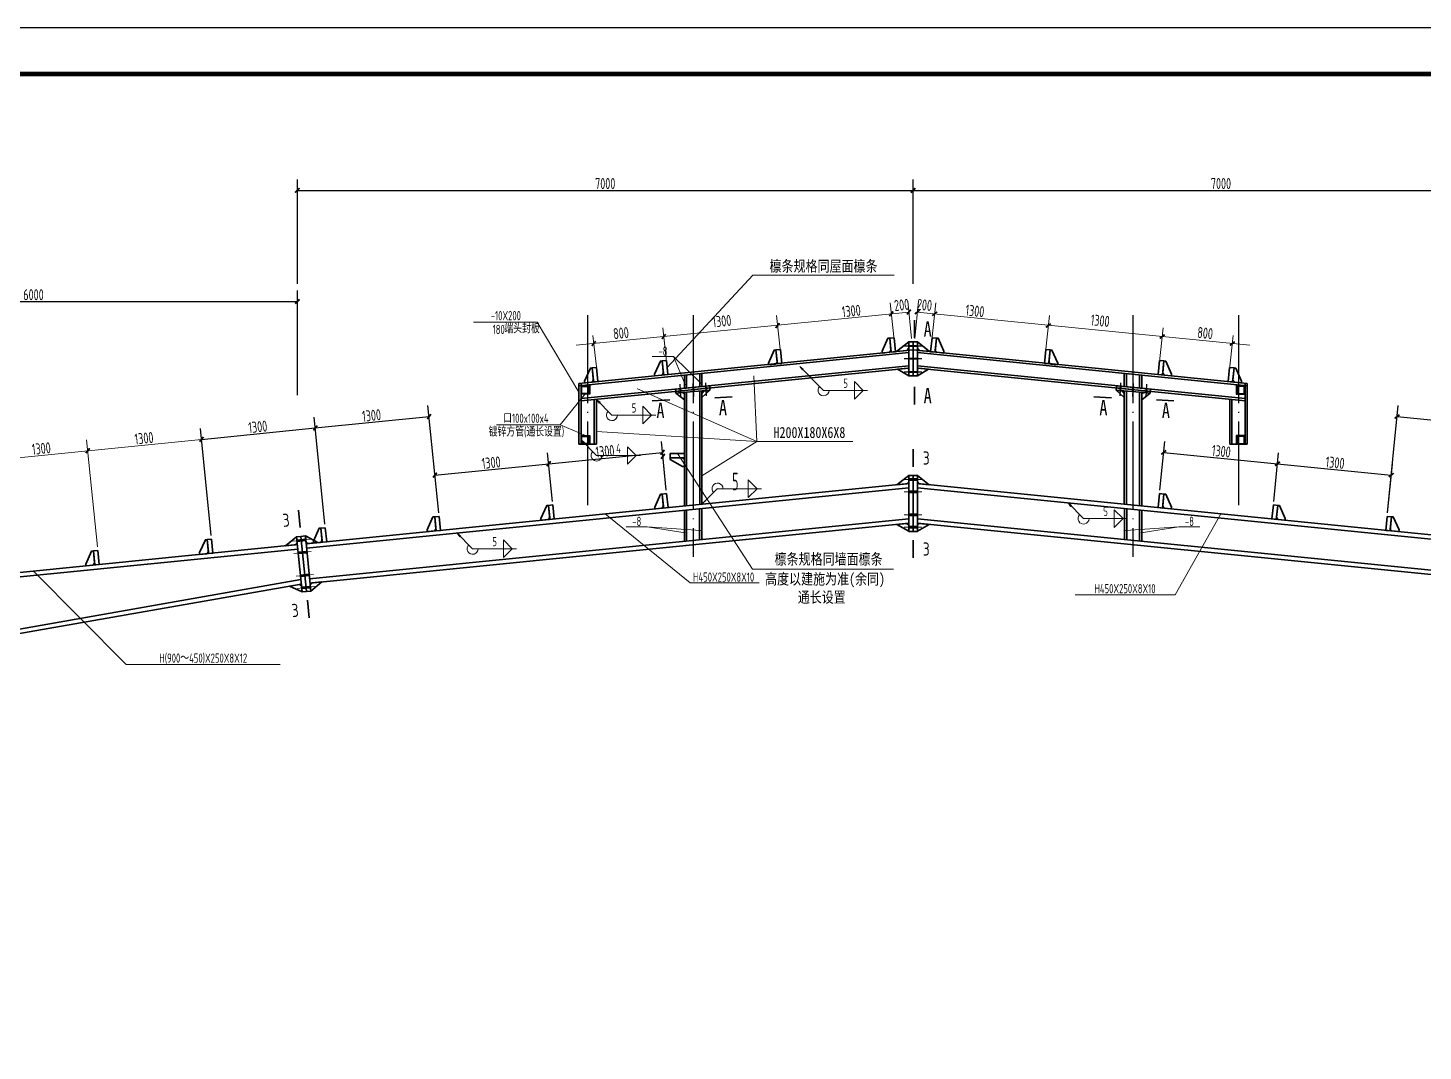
# Model space of a CAD drawing. Extents: x 19118 to 566552, y -1188739 to 92943.
# Drawn here: x 145507 to 177230, y -1018131 to -994862 of the extents above; entities that cross this region are included whole.
import ezdxf
from ezdxf.enums import TextEntityAlignment as Align

# ---------------------------------------------------------------- set-up
doc = ezdxf.new("R2010")
doc.units = 0
doc.header["$LTSCALE"] = 1000
doc.header["$MEASUREMENT"] = 0
doc.linetypes.add('DOTE', pattern=[2.42, 2, -0.2, 0.02, -0.2])
doc.layers.get('0').update_dxf_attribs({"linetype": 'CONTINUOUS'})
doc.layers.get('Defpoints').update_dxf_attribs({"linetype": 'CONTINUOUS'})
for name, color, linetype in [('10', 7, 'CONTINUOUS'), ('10014', 2, 'CONTINUOUS'), ('DOTE', 9, 'DOTE'), ('PUB_TITLE', 4, 'CONTINUOUS')]:
    doc.layers.add(name, color=color, linetype=linetype)
for name, color, linetype, lineweight in [('114', 2, 'CONTINUOUS', 18), ('14', 2, 'CONTINUOUS', 35), ('字符串标注', 9, 'CONTINUOUS', 18), ('尺寸标注', 9, 'CONTINUOUS', 18), ('尺寸标注-12', 2, 'CONTINUOUS', 35), ('层10', 7, 'CONTINUOUS', 35), ('层114', 2, 'CONTINUOUS', 25), ('层14', 2, 'CONTINUOUS', 35), ('柱子', 3, 'CONTINUOUS', 35), ('焊缝标注', 9, 'CONTINUOUS', 18)]:
    doc.layers.add(name, color=color, linetype=linetype, lineweight=lineweight)
doc.styles.add('PkpmHz', font='Pkpmeng', dxfattribs={"width": 0.7, "bigfont": 'hztxt'})
doc.styles.get("Standard").update_dxf_attribs({"font": 'atssdeng.shx', "bigfont": 'atssdchn.shx'})
doc.styles.add('宋体', font='SimSun.ttf', dxfattribs={"width": 0.8})
doc.dimstyles.new('Pkpm_1.00', dxfattribs={"dimtxt": 250, "dimasz": 100, "dimexe": 250, "dimexo": 0.0625, "dimgap": 30, "dimtad": 1, "dimdec": 0, "dimrnd": 5, "dimzin": 0, "dimdsep": 46, "dimtxsty": 'PkpmHz', "dimblk1": 'ARCHTICK', "dimblk2": 'ARCHTICK', "dimsah": 1, "dimcen": 0.09, "dimadec": 0, "dimazin": 0, "dimtfac": 1, "dimtdec": 0, "dimtmove": 2, "dimatfit": 1, "dimfxl": 1, "dimtolj": 1, "dimtzin": 0, "dimarcsym": 0})

# ---------------------------------------------------------------- blocks, each defined once
blk = doc.blocks.new('_ArchTick')
at = {"color": 0, "linetype": 'ByBlock', "const_width": 0.4}
blk.add_lwpolyline([(-0.5, -0.5), (0.5, 0.5)], dxfattribs=at)
blk = doc.blocks.new('*D150')
at = {"layer": 'Defpoints', "color": 0, "linetype": 'Continuous'}
for p in [(152042, -1003960), (152301, -1006547), (149713, -1006806)]:
    blk.add_point(p, dxfattribs=at)
at = {"layer": '尺寸标注-12', "color": 0, "linetype": 'Continuous', "lineweight": -2}
for p, q in [((152261, -1006149), (152017, -1003711)), ((149674, -1006408), (149430, -1003970)), ((149455, -1004219), (152042, -1003960))]:
    blk.add_line(p, q, dxfattribs=at)
at = {"layer": '尺寸标注-12', "color": 0, "linetype": 'Continuous', "lineweight": -2, "xscale": 100, "yscale": 100, "zscale": 100}
for p, rotation in [((152042, -1003960), 5.710593224279719), ((149455, -1004219), 185.7105932242797)]:
    blk.add_blockref('_ArchTick', p, dxfattribs=dict(at, rotation=rotation))
at = {"layer": '尺寸标注-12', "color": 0, "linetype": 'Continuous', "lineweight": 18, "insert": (150733, -1003935), "char_height": 250, "attachment_point": 5, "rotation": 5.7106, "style": 'PkpmHz'}
blk.add_mtext('\\A1;1300', dxfattribs=at)
blk = doc.blocks.new('*D151')
at = {"layer": 'Defpoints', "color": 0, "linetype": 'Continuous'}
for p in [(154629, -1003701), (152301, -1006547), (154888, -1006288)]:
    blk.add_point(p, dxfattribs=at)
at = {"layer": '尺寸标注-12', "color": 0, "linetype": 'Continuous', "lineweight": -2}
for p, q in [((152261, -1006149), (152017, -1003711)), ((152042, -1003960), (154629, -1003701)), ((154848, -1005890), (154604, -1003453))]:
    blk.add_line(p, q, dxfattribs=at)
at = {"layer": '尺寸标注-12', "color": 0, "linetype": 'Continuous', "lineweight": -2, "xscale": 100, "yscale": 100, "zscale": 100}
for p, rotation in [((154629, -1003701), 5.710593224279719), ((152042, -1003960), 185.7105932242797)]:
    blk.add_blockref('_ArchTick', p, dxfattribs=dict(at, rotation=rotation))
at = {"layer": '尺寸标注-12', "color": 0, "linetype": 'Continuous', "lineweight": 18, "insert": (153320, -1003676), "char_height": 250, "attachment_point": 5, "rotation": 5.7106, "style": 'PkpmHz'}
blk.add_mtext('\\A1;1300', dxfattribs=at)
blk = doc.blocks.new('*D152')
at = {"layer": 'Defpoints', "color": 0, "linetype": 'Continuous'}
for p in [(157349, -1004773), (157475, -1006030), (154888, -1006288)]:
    blk.add_point(p, dxfattribs=at)
at = {"layer": '尺寸标注-12', "color": 0, "linetype": 'Continuous', "lineweight": -2}
for p, q in [((157435, -1005632), (157324, -1004525)), ((154848, -1005890), (154737, -1004783)), ((154762, -1005032), (157349, -1004773))]:
    blk.add_line(p, q, dxfattribs=at)
at = {"layer": '尺寸标注-12', "color": 0, "linetype": 'Continuous', "lineweight": -2, "xscale": 100, "yscale": 100, "zscale": 100}
for p, rotation in [((154762, -1005032), 185.7105932242797), ((157349, -1004773), 5.710593224279719)]:
    blk.add_blockref('_ArchTick', p, dxfattribs=dict(at, rotation=rotation))
at = {"layer": '尺寸标注-12', "color": 0, "linetype": 'Continuous', "lineweight": 18, "insert": (156040, -1004749), "char_height": 250, "attachment_point": 5, "rotation": 5.7106, "style": 'PkpmHz'}
blk.add_mtext('\\A1;1300', dxfattribs=at)
blk = doc.blocks.new('*D153')
at = {"layer": 'Defpoints', "color": 0, "linetype": 'Continuous'}
for p in [(159936, -1004515), (160062, -1005771), (157475, -1006030)]:
    blk.add_point(p, dxfattribs=at)
at = {"layer": '尺寸标注-12', "color": 0, "linetype": 'Continuous', "lineweight": -2}
for p, q in [((160022, -1005373), (159911, -1004266)), ((157435, -1005632), (157324, -1004525)), ((157349, -1004773), (159936, -1004515))]:
    blk.add_line(p, q, dxfattribs=at)
at = {"layer": '尺寸标注-12', "color": 0, "linetype": 'Continuous', "lineweight": -2, "xscale": 100, "yscale": 100, "zscale": 100}
for p, rotation in [((159936, -1004515), 5.710593224279719), ((157349, -1004773), 185.7105932242797)]:
    blk.add_blockref('_ArchTick', p, dxfattribs=dict(at, rotation=rotation))
at = {"layer": '尺寸标注-12', "color": 0, "linetype": 'Continuous', "lineweight": 18, "insert": (158627, -1004490), "char_height": 250, "attachment_point": 5, "rotation": 5.7106, "style": 'PkpmHz'}
blk.add_mtext('\\A1;1300', dxfattribs=at)
blk = doc.blocks.new('*D154')
at = {"layer": 'Defpoints', "color": 0, "linetype": 'Continuous'}
for p in [(173919, -1004773), (171206, -1005771), (173793, -1006030)]:
    blk.add_point(p, dxfattribs=at)
at = {"layer": '尺寸标注-12', "color": 0, "linetype": 'Continuous', "lineweight": -2}
for p, q in [((171246, -1005373), (171357, -1004266)), ((171332, -1004515), (173919, -1004773)), ((173833, -1005632), (173944, -1004525))]:
    blk.add_line(p, q, dxfattribs=at)
at = {"layer": '尺寸标注-12', "color": 0, "linetype": 'Continuous', "lineweight": -2, "xscale": 100, "yscale": 100, "zscale": 100}
for p, rotation in [((171332, -1004515), 174.2894067757203), ((173919, -1004773), 354.2894067757203)]:
    blk.add_blockref('_ArchTick', p, dxfattribs=dict(at, rotation=rotation))
at = {"layer": '尺寸标注-12', "color": 0, "linetype": 'Continuous', "lineweight": 18, "insert": (172641, -1004490), "char_height": 250, "attachment_point": 5, "rotation": 354.2894, "style": 'PkpmHz'}
blk.add_mtext('\\A1;1300', dxfattribs=at)
blk = doc.blocks.new('*D155')
at = {"layer": 'Defpoints', "color": 0, "linetype": 'Continuous'}
for p in [(176506, -1005032), (173793, -1006030), (176380, -1006288)]:
    blk.add_point(p, dxfattribs=at)
at = {"layer": '尺寸标注-12', "color": 0, "linetype": 'Continuous', "lineweight": -2}
for p, q in [((173833, -1005632), (173944, -1004525)), ((173919, -1004773), (176506, -1005032)), ((176420, -1005890), (176531, -1004783))]:
    blk.add_line(p, q, dxfattribs=at)
at = {"layer": '尺寸标注-12', "color": 0, "linetype": 'Continuous', "lineweight": -2, "xscale": 100, "yscale": 100, "zscale": 100}
for p, rotation in [((173919, -1004773), 174.2894067757203), ((176506, -1005032), 354.2894067757203)]:
    blk.add_blockref('_ArchTick', p, dxfattribs=dict(at, rotation=rotation))
at = {"layer": '尺寸标注-12', "color": 0, "linetype": 'Continuous', "lineweight": 18, "insert": (175228, -1004749), "char_height": 250, "attachment_point": 5, "rotation": 354.2894, "style": 'PkpmHz'}
blk.add_mtext('\\A1;1300', dxfattribs=at)
blk = doc.blocks.new('*D156')
at = {"layer": 'Defpoints', "color": 0, "linetype": 'Continuous'}
for p in [(179226, -1003960), (176380, -1006288), (178968, -1006547)]:
    blk.add_point(p, dxfattribs=at)
at = {"layer": '尺寸标注-12', "color": 0, "linetype": 'Continuous', "lineweight": -2}
for p, q in [((176420, -1005890), (176664, -1003453)), ((176639, -1003701), (179226, -1003960)), ((179007, -1006149), (179251, -1003711))]:
    blk.add_line(p, q, dxfattribs=at)
at = {"layer": '尺寸标注-12', "color": 0, "linetype": 'Continuous', "lineweight": -2, "xscale": 100, "yscale": 100, "zscale": 100}
for p, rotation in [((176639, -1003701), 174.2894067757203), ((179226, -1003960), 354.2894067757203)]:
    blk.add_blockref('_ArchTick', p, dxfattribs=dict(at, rotation=rotation))
at = {"layer": '尺寸标注-12', "color": 0, "linetype": 'Continuous', "lineweight": 18, "insert": (177948, -1003676), "char_height": 250, "attachment_point": 5, "rotation": 354.2894, "style": 'PkpmHz'}
blk.add_mtext('\\A1;1300', dxfattribs=at)
blk = doc.blocks.new('*D211')
at = {"layer": 'Defpoints', "color": 0, "linetype": 'Continuous'}
for p in [(151634, -1001085), (139634, -1003214), (151634, -1003214)]:
    blk.add_point(p, dxfattribs=at)
at = {"layer": '尺寸标注', "color": 0, "linetype": 'Continuous', "lineweight": -2}
for p, q in [((139634, -1003214), (139634, -1000835)), ((151634, -1003214), (151634, -1000835)), ((139634, -1001085), (151634, -1001085))]:
    blk.add_line(p, q, dxfattribs=at)
at = {"layer": '尺寸标注', "color": 0, "linetype": 'Continuous', "lineweight": -2, "xscale": 100, "yscale": 100, "zscale": 100, "rotation": 180}
blk.add_blockref('_ArchTick', (139634, -1001085), dxfattribs=at)
at = {"layer": '尺寸标注', "color": 0, "linetype": 'Continuous', "lineweight": -2, "xscale": 100, "yscale": 100, "zscale": 100}
blk.add_blockref('_ArchTick', (151634, -1001085), dxfattribs=at)
at = {"layer": '尺寸标注', "color": 0, "linetype": 'Continuous', "insert": (145634, -1000930), "char_height": 250, "attachment_point": 5, "style": 'PkpmHz'}
blk.add_mtext('\\A1;6000', dxfattribs=at)
blk = doc.blocks.new('*D212')
at = {"layer": 'Defpoints', "color": 0, "linetype": 'Continuous'}
for p in [(165634, -998557), (151634, -1000685), (165634, -1000685)]:
    blk.add_point(p, dxfattribs=at)
at = {"layer": '尺寸标注', "color": 0, "linetype": 'Continuous', "lineweight": -2}
for p, q in [((151634, -1000685), (151634, -998307)), ((165634, -1000685), (165634, -998307)), ((151634, -998557), (165634, -998557))]:
    blk.add_line(p, q, dxfattribs=at)
at = {"layer": '尺寸标注', "color": 0, "linetype": 'Continuous', "lineweight": -2, "xscale": 100, "yscale": 100, "zscale": 100, "rotation": 180}
blk.add_blockref('_ArchTick', (151634, -998557), dxfattribs=at)
at = {"layer": '尺寸标注', "color": 0, "linetype": 'Continuous', "lineweight": -2, "xscale": 100, "yscale": 100, "zscale": 100}
blk.add_blockref('_ArchTick', (165634, -998557), dxfattribs=at)
at = {"layer": '尺寸标注', "color": 0, "linetype": 'Continuous', "insert": (158634, -998402), "char_height": 250, "attachment_point": 5, "style": 'PkpmHz'}
blk.add_mtext('\\A1;7000', dxfattribs=at)
blk = doc.blocks.new('*D213')
at = {"layer": 'Defpoints', "color": 0, "linetype": 'Continuous'}
for p in [(179634, -998557), (165634, -1000685), (179634, -1000685)]:
    blk.add_point(p, dxfattribs=at)
at = {"layer": '尺寸标注', "color": 0, "linetype": 'Continuous', "lineweight": -2}
for p, q in [((165634, -1000685), (165634, -998307)), ((179634, -1000685), (179634, -998307)), ((165634, -998557), (179634, -998557))]:
    blk.add_line(p, q, dxfattribs=at)
at = {"layer": '尺寸标注', "color": 0, "linetype": 'Continuous', "lineweight": -2, "xscale": 100, "yscale": 100, "zscale": 100, "rotation": 180}
blk.add_blockref('_ArchTick', (165634, -998557), dxfattribs=at)
at = {"layer": '尺寸标注', "color": 0, "linetype": 'Continuous', "lineweight": -2, "xscale": 100, "yscale": 100, "zscale": 100}
blk.add_blockref('_ArchTick', (179634, -998557), dxfattribs=at)
at = {"layer": '尺寸标注', "color": 0, "linetype": 'Continuous', "insert": (172634, -998402), "char_height": 250, "attachment_point": 5, "style": 'PkpmHz'}
blk.add_mtext('\\A1;7000', dxfattribs=at)

msp = doc.modelspace()

# ---------------------------------------------------------------- hatches: boundary and pattern name
at = {"layer": '焊缝标注'}
for points in [[(163056.63, -1002559.23), (163116.51, -1002640.72), (163137.78, -1002619.56)], [(158434, -1003312.32), (158493.88, -1003393.8), (158515.15, -1003372.65)], [(158084, -1004232.32), (158143.88, -1004313.8), (158165.15, -1004292.65)], [(169156.8, -1005666.6), (169216.67, -1005748.09), (169237.94, -1005726.93)], [(155265.74, -1006351.15), (155325.62, -1006432.64), (155346.89, -1006411.48)]]:
    msp.add_hatch(color=256, dxfattribs=at).paths.add_polyline_path(points)

# ---------------------------------------------------------------- linework, layer by layer
at = {"layer": '10', "color": 7, "lineweight": 35, "ltscale": 100}
for p, q in [((165634.03, -1004443.82), (165634.03, -1004843.81)), ((151655.91, -1005827.74), (151695.71, -1006225.75)), ((165634.03, -1006913.81), (165634.03, -1006513.81)), ((151900.89, -1008277.51), (151861.09, -1007879.5))]:
    msp.add_line(p, q, dxfattribs=at)
at = {"layer": '10014'}
for points in [[(158084, -1002993.76), (158284, -1002993.76), (158284, -1003193.76), (158084, -1003193.76)], [(158104, -1003013.76), (158264, -1003013.76), (158264, -1003173.76), (158104, -1003173.76)], [(173183.09, -1002993.76), (172983.09, -1002993.76), (172983.09, -1003193.76), (173183.09, -1003193.76)], [(173163.09, -1003013.76), (173003.09, -1003013.76), (173003.09, -1003173.76), (173163.09, -1003173.76)], [(158084, -1004132.32), (158284, -1004132.32), (158284, -1004332.32), (158084, -1004332.32)], [(158104, -1004152.32), (158264, -1004152.32), (158264, -1004312.32), (158104, -1004312.32)], [(173183.09, -1004132.32), (172983.09, -1004132.32), (172983.09, -1004332.32), (173183.09, -1004332.32)], [(173163.09, -1004152.32), (173003.09, -1004152.32), (173003.09, -1004312.32), (173163.09, -1004312.32)]]:
    msp.add_lwpolyline(points, close=True, dxfattribs=at)
at = {"layer": '114', "ltscale": 100}
for p, q in [((165434.03, -1005133.81), (165834.03, -1005133.81)), ((165434.03, -1005414.32), (165834.03, -1005414.32)), ((165434.03, -1005937.82), (165834.03, -1005937.82)), ((165434.03, -1006218.3), (165834.03, -1006218.3)), ((151525.56, -1006534.22), (151923.57, -1006494.42)), ((151553.42, -1006812.83), (151951.44, -1006773.03)), ((151605.14, -1007329.96), (152003.15, -1007290.16)), ((151633.03, -1007608.85), (152031.04, -1007569.05))]:
    msp.add_line(p, q, dxfattribs=at)
at = {"layer": '114', "color": 1, "lineweight": 70, "ltscale": 100}
for p, q in [((165534.03, -1005133.81), (165734.03, -1005133.81)), ((165534.03, -1005414.32), (165734.03, -1005414.32)), ((165534.03, -1005937.82), (165734.03, -1005937.82)), ((165534.03, -1006218.3), (165734.03, -1006218.3)), ((151625.06, -1006524.27), (151824.07, -1006504.37)), ((151652.92, -1006802.88), (151851.94, -1006782.98)), ((151704.64, -1007320.01), (151903.65, -1007300.11)), ((151732.53, -1007598.9), (151931.54, -1007579))]:
    msp.add_line(p, q, dxfattribs=at)
at = {"layer": '14', "ltscale": 100}
for p, q in [((160433.06, -1003062.41, 80.99), (160434.08, -1002756.46, -7.01)), ((160483.06, -1003058.19, 80.99), (160484.08, -1002751.41, -7.24)), ((160783.09, -1003023.43, 78.28), (160784.1, -1002721.12, -8.67)), ((160833.09, -1003018.35, 78.04), (160834.1, -1002716.07, -8.9)), ((170434, -1003018.35, 78.04), (170432.99, -1002716.07, -8.9)), ((170484, -1003023.43, 78.28), (170482.99, -1002721.12, -8.67)), ((170784.03, -1003058.19, 80.99), (170783.01, -1002751.41, -7.24)), ((170834.03, -1003062.41, 80.99), (170833.01, -1002756.46, -7.01)), ((165265.37, -1005250.68), (165534.03, -1005043.81)), ((165494.23, -1005227.79), (165265.37, -1005250.68)), ((165534.03, -1005183.81), (165494.23, -1005227.79)), ((165534.03, -1006313.81), (165534.03, -1005043.81)), ((165534.03, -1005043.81), (165634.03, -1005043.81)), ((165534.03, -1005043.81), (165534.03, -1005183.81)), ((165634.03, -1006313.81), (165634.03, -1005043.81)), ((165634.03, -1005043.81), (165734.03, -1005043.81)), ((165634.03, -1005043.81), (165634.03, -1006313.81)), ((165734.03, -1005043.81), (165734.03, -1006313.81)), ((165734.03, -1005183.81), (165734.03, -1005043.81)), ((165734.03, -1005043.81), (166002.69, -1005250.68)), ((165773.83, -1005227.79), (165734.03, -1005183.81)), ((166002.69, -1005250.68), (165773.83, -1005227.79)), ((165265.37, -1006155.17), (165494.23, -1006132.28)), ((165534.03, -1006308.3), (165265.37, -1006155.17)), ((165494.23, -1006132.28), (165534.03, -1006168.3)), ((165534.03, -1006168.3), (165534.03, -1006308.3)), ((165734.03, -1006168.31), (165773.83, -1006132.29)), ((166002.69, -1006155.18), (165734.03, -1006308.31)), ((165734.03, -1006308.31), (165734.03, -1006168.31)), ((165773.83, -1006132.29), (166002.69, -1006155.18)), ((151365.36, -1006640.68), (151616.11, -1006434.71)), ((151630.04, -1006574.02), (151594.22, -1006617.8)), ((151616.11, -1006434.71), (151715.61, -1006424.76)), ((151741.68, -1007690.44), (151616.11, -1006434.71)), ((151616.11, -1006434.71), (151630.04, -1006574.02)), ((151715.61, -1006424.76), (151815.12, -1006414.81)), ((151715.61, -1006424.76), (151841.19, -1007680.49)), ((151841.19, -1007680.49), (151715.61, -1006424.76)), ((151815.12, -1006414.81), (151940.69, -1007670.54)), ((151829.05, -1006554.12), (151815.12, -1006414.81)), ((151815.12, -1006414.81), (152101.69, -1006567.05)), ((151872.83, -1006589.94), (151829.05, -1006554.12)), ((152101.69, -1006567.05), (151872.83, -1006589.94)), ((165634.03, -1006313.81), (165534.03, -1006313.81)), ((165734.03, -1006313.81), (165634.03, -1006313.81)), ((151594.22, -1006617.8), (151365.36, -1006640.68)), ((151457.66, -1007556.13), (151684.18, -1007516.28)), ((151684.18, -1007516.28), (151727.55, -1007549.15)), ((151926.57, -1007529.25), (151962.39, -1007485.47)), ((152191.25, -1007462.59), (151940.5, -1007668.56)), ((151962.39, -1007485.47), (152191.25, -1007462.59)), ((151741.49, -1007688.45), (151457.66, -1007556.13)), ((151727.55, -1007549.15), (151741.49, -1007688.45)), ((151841.19, -1007680.49), (151741.68, -1007690.44)), ((151940.69, -1007670.54), (151841.19, -1007680.49)), ((151940.5, -1007668.56), (151926.57, -1007529.25))]:
    msp.add_line(p, q, dxfattribs=at)
for points in [[(160434, -1005834.32), (160434, -1006537.81)], [(160484, -1005829.32), (160484, -1006532.81)], [(160777.85, -1005799.93), (160777.85, -1006503.42)], [(160827.85, -1005794.93), (160827.85, -1006498.42)], [(170440.21, -1005794.93), (170440.21, -1006498.42)], [(170490.21, -1005799.93), (170490.21, -1006503.42)], [(170784.06, -1005829.32), (170784.06, -1006532.81)], [(170834.06, -1005834.32), (170834.06, -1006537.81)]]:
    msp.add_lwpolyline(points, dxfattribs=at)
at = {"layer": 'DOTE', "color": 8}
for p, q in [((158234, -1001395.79), (158234, -1005712.42)), ((160634, -1001395.79), (160634, -1006892.03)), ((170634.06, -1001395.79), (170634.06, -1006892.03)), ((173034, -1001395.79), (173034, -1005712.42))]:
    msp.add_line(p, q, dxfattribs=at)
at = {"layer": 'PUB_TITLE'}
msp.add_lwpolyline([(77811.65, -1057232.25), (210216.65, -1057232.25), (210216.65, -994862.25), (77811.65, -994862.25)], close=True, dxfattribs=at)
at = {"layer": 'PUB_TITLE', "const_width": 105}
msp.add_lwpolyline([(80436.65, -1056182.25), (209166.65, -1056182.25), (209166.65, -995912.25), (80436.65, -995912.25)], close=True, dxfattribs=at)
at = {"layer": '字符串标注'}
for p, q in [((161990.3, -1000484.43, 2), (165200.98, -1000484.43, 2)), ((162077.51, -1004266.71), (159364.12, -1003066.69)), ((162077.51, -1004266.71), (162013.69, -1002779.06)), ((162077.51, -1004266.71), (158434, -1004037.22)), ((162077.51, -1004266.71), (160834, -1005052.14)), ((162077.51, -1004266.71), (164266.37, -1004266.71)), ((161979.99, -1007169.29), (165190.68, -1007169.29))]:
    msp.add_line(p, q, dxfattribs=at)
at = {"layer": '字符串标注', "ltscale": 100}
for p, q in [((157086.39, -1001552.55), (155640.17, -1001552.55)), ((158034, -1003148.42), (157086.39, -1001552.55)), ((160184.62, -1002334.65), (159704.46, -1002334.65)), ((160451.9, -1002974.93, 80.99), (160184.62, -1002334.65)), ((160184.62, -1002334.65), (160806.77, -1002941.93)), ((158184, -1003179.38), (157606.17, -1003887.72)), ((157606.17, -1003887.72), (156159.95, -1003887.72)), ((157606.17, -1003887.72), (158184, -1004132.32)), ((158634.01, -1005913.82), (160567.58, -1007480.02)), ((172634.01, -1005913.82), (171590.49, -1007756.98)), ((159590.71, -1006206.93), (159110.55, -1006206.93)), ((160450, -1006343.84), (159590.71, -1006206.93)), ((159590.71, -1006206.93), (160803.93, -1006292.06)), ((171677.35, -1006206.93), (170464.13, -1006292.06)), ((170818.06, -1006343.84), (171677.35, -1006206.93)), ((171677.35, -1006206.93), (172157.51, -1006206.93)), ((145634.01, -1007213.82), (147744.45, -1009335.64)), ((160567.58, -1007480.02), (162135.85, -1007480.02)), ((171590.49, -1007756.98), (169315.49, -1007756.98)), ((147744.45, -1009335.64), (151244.45, -1009335.64))]:
    msp.add_line(p, q, dxfattribs=at)
at = {"layer": '字符串标注'}
for points, elevation in [([(160043.67, -1002584.42), (161990.3, -1000484.43)], -198), ([(160274, -1004538.96), (161979.99, -1007169.29)], -200)]:
    msp.add_lwpolyline(points, dxfattribs=dict(at, elevation=elevation))
at = {"layer": '字符串标注', "linetype": 'Continuous', "const_width": 10}
for points in [[(162018.69, -1002779.06, 1), (162008.69, -1002779.06, 1)], [(159369.12, -1003066.69, 1), (159359.12, -1003066.69, 1)], [(160456.9, -1002974.93, 1), (160446.9, -1002974.93, 1)], [(160810.76, -1002940.94, 1), (160800.76, -1002940.94, 1)], [(158187.04, -1003181.78, 1), (158177.04, -1003181.78, 1)], [(158439, -1004037.22, 1), (158429, -1004037.22, 1)], [(158189, -1004132.32, 1), (158179, -1004132.32, 1)], [(160279, -1004538.96, 1), (160269, -1004538.96, 1)], [(160839, -1005052.14, 1), (160829, -1005052.14, 1)], [(160455, -1006343.84, 1), (160445, -1006343.84, 1)], [(160808.93, -1006292.06, 1), (160798.93, -1006292.06, 1)], [(170459.13, -1006292.06, -1), (170469.13, -1006292.06, -1)], [(170813.06, -1006343.84, -1), (170823.06, -1006343.84, -1)]]:
    msp.add_lwpolyline(points, format="xyb", close=True, dxfattribs=at)
at = {"layer": '字符串标注', "ltscale": 100, "const_width": 10}
for points in [[(158039, -1003148.42, 1), (158029, -1003148.42, 1)], [(158639, -1005913.82, 1), (158629, -1005913.82, 1)], [(158639.01, -1005913.82, 1), (158629.01, -1005913.82, 1)], [(172639.01, -1005913.82, 1), (172629.01, -1005913.82, 1)], [(145639.01, -1007213.82, 1), (145629.01, -1007213.82, 1)]]:
    msp.add_lwpolyline(points, format="xyb", close=True, dxfattribs=at)
at = {"layer": '尺寸标注'}
for p, q in [((161886.57, -1005142.91), (162086.57, -1005342.91)), ((161886.57, -1005342.91), (161886.57, -1005142.91)), ((160834, -1005693.82), (161186.57, -1005339.28)), ((161186.57, -1005342.91), (162186.57, -1005342.91)), ((161886.57, -1005542.91), (162086.57, -1005342.91)), ((161886.57, -1005342.91), (161886.57, -1005542.91))]:
    msp.add_line(p, q, dxfattribs=at)
msp.add_arc((161186.57, -1005339.28), 125, 0, 225.159628, dxfattribs=at)
msp.add_solid([(160834, -1005693.82), (160893.88, -1005612.33), (160915.15, -1005633.49)], dxfattribs=at)
at = {"layer": '尺寸标注-12', "color": 9, "linetype": 'Continuous', "lineweight": 18}
for p, q in [((165206.57, -1001955.12, -231.48), (165114.07, -1001115.48)), ((165597, -1001924.87), (165512.08, -1001075.67)), ((165670.09, -1001924.87), (165755.01, -1001075.67)), ((166060.52, -1001955.12, -231.48), (166153.02, -1001115.48)), ((157976.82, -1002080.45), (165536.96, -1001324.43)), ((162622.21, -1002239.83, -231.48), (162529.71, -1001400.19)), ((173290.27, -1002080.45), (165730.13, -1001324.43)), ((168644.88, -1002239.83, -231.48), (168737.39, -1001400.19)), ((160037.84, -1002524.55, -231.48), (159945.34, -1001684.9)), ((171229.25, -1002524.55, -231.48), (171321.75, -1001684.9)), ((158447.47, -1002699.76, -231.48), (158354.96, -1001860.11)), ((172820.53, -1002699.76, -231.48), (172913.04, -1001860.11)), ((149673.62, -1006407.86), (149429.83, -1003970.02)), ((140300.36, -1005134.22), (149454.71, -1004218.78)), ((147086.52, -1006666.57), (146842.73, -1004228.73)), ((160021.99, -1005373.02), (159926.73, -1004422.19))]:
    msp.add_line(p, q, dxfattribs=at)
at = {"layer": '尺寸标注-12', "ltscale": 100}
for p, q in [((165102.7, -1001917.72, -219.29), (165202.21, -1001907.77, -219.29)), ((165134.54, -1002236.13, -219.29), (165102.7, -1001917.72, -219.29)), ((165202.21, -1001907.77, -219.29), (165234.05, -1002226.18, -219.29)), ((166064.88, -1001907.77, -219.29), (166033.04, -1002226.18, -219.29)), ((166164.39, -1001917.72, -219.29), (166064.88, -1001907.77, -219.29)), ((166132.55, -1002236.13, -219.29), (166164.39, -1001917.72, -219.29)), ((159928.25, -1002435.17, -219.29), (160027.75, -1002425.22, -219.29)), ((159960.09, -1002753.58, -219.29), (159928.25, -1002435.17, -219.29)), ((160027.75, -1002425.22, -219.29), (160059.59, -1002743.63, -219.29)), ((162516.43, -1002185.08, -283.01), (162615.93, -1002175.13, -283.01)), ((162548.27, -1002503.49, -283.01), (162516.43, -1002185.08, -283.01)), ((162615.93, -1002175.13, -283.01), (162647.77, -1002493.54, -283.01)), ((165234.05, -1002226.18, -219.29), (165134.54, -1002236.13, -219.29)), ((166033.04, -1002226.18, -219.29), (166132.55, -1002236.13, -219.29)), ((168651.16, -1002175.13, -283.01), (168619.32, -1002493.54, -283.01)), ((168750.66, -1002185.08, -283.01), (168651.16, -1002175.13, -283.01)), ((168718.82, -1002503.49, -283.01), (168750.66, -1002185.08, -283.01)), ((171239.34, -1002425.22, -219.29), (171207.5, -1002743.63, -219.29)), ((171338.84, -1002435.17, -219.29), (171239.34, -1002425.22, -219.29)), ((171307, -1002753.58, -219.29), (171338.84, -1002435.17, -219.29)), ((158336.11, -1002594.38, -219.29), (158435.61, -1002584.43, -219.29)), ((158367.95, -1002912.79, -219.29), (158336.11, -1002594.38, -219.29)), ((158435.61, -1002584.43, -219.29), (158467.45, -1002902.84, -219.29)), ((160059.59, -1002743.63, -219.29), (159960.09, -1002753.58, -219.29)), ((162647.77, -1002493.54, -283.01), (162548.27, -1002503.49, -283.01)), ((168619.32, -1002493.54, -283.01), (168718.82, -1002503.49, -283.01)), ((171207.5, -1002743.63, -219.29), (171307, -1002753.58, -219.29)), ((172831.48, -1002584.43, -219.29), (172799.64, -1002902.84, -219.29)), ((172930.98, -1002594.38, -219.29), (172831.48, -1002584.43, -219.29)), ((172899.14, -1002912.79, -219.29), (172930.98, -1002594.38, -219.29)), ((158467.45, -1002902.84, -219.29), (158367.95, -1002912.79, -219.29)), ((172799.64, -1002902.84, -219.29), (172899.14, -1002912.79, -219.29)), ((160114, -1004538.96), (160434, -1004538.97)), ((160114, -1004638.96), (160114, -1004538.96)), ((160434, -1004638.97), (160114, -1004638.96)), ((160434, -1004538.97), (160434, -1004638.97)), ((159930.44, -1005462.58), (160029.95, -1005452.63)), ((159962.28, -1005780.99), (159930.44, -1005462.58)), ((159930.46, -1005462.57), (160029.96, -1005452.62)), ((159962.3, -1005780.99), (159930.46, -1005462.57)), ((160029.95, -1005452.63), (160061.79, -1005771.04)), ((160029.96, -1005452.62), (160061.8, -1005771.04)), ((171238.07, -1005452.62), (171206.23, -1005771.03)), ((171337.57, -1005462.57), (171238.07, -1005452.62)), ((171305.73, -1005780.98), (171337.57, -1005462.57)), ((157343.37, -1005721.29), (157442.87, -1005711.34)), ((157375.21, -1006039.7), (157343.37, -1005721.29)), ((157442.87, -1005711.34), (157474.71, -1006029.75)), ((160061.79, -1005771.04), (159962.28, -1005780.99)), ((160061.8, -1005771.04), (159962.3, -1005780.99)), ((171206.23, -1005771.03), (171305.73, -1005780.98)), ((173825.16, -1005711.33), (173793.32, -1006029.74)), ((173924.66, -1005721.28), (173825.16, -1005711.33)), ((173892.82, -1006039.69), (173924.66, -1005721.28)), ((152169.17, -1006238.71), (152268.67, -1006228.76)), ((152201.01, -1006557.12), (152169.17, -1006238.71)), ((152268.67, -1006228.76), (152300.51, -1006547.17)), ((154756.26, -1005980), (154855.77, -1005970.05)), ((154788.11, -1006298.41), (154756.26, -1005980)), ((154855.77, -1005970.05), (154887.61, -1006288.46)), ((157474.71, -1006029.75), (157375.21, -1006039.7)), ((173793.32, -1006029.74), (173892.82, -1006039.69)), ((176412.26, -1005970.04), (176380.42, -1006288.45)), ((176511.76, -1005979.99), (176412.26, -1005970.04)), ((176479.92, -1006298.4), (176511.76, -1005979.99)), ((149582.07, -1006497.42), (149681.58, -1006487.46)), ((149613.92, -1006815.83), (149582.07, -1006497.42)), ((149681.58, -1006487.46), (149713.42, -1006805.88)), ((152300.51, -1006547.17), (152201.01, -1006557.12)), ((154887.61, -1006288.46), (154788.11, -1006298.41)), ((176380.42, -1006288.45), (176479.92, -1006298.4)), ((146994.98, -1006756.13), (147094.48, -1006746.18)), ((147026.81, -1007074.54), (146994.98, -1006756.13)), ((147094.48, -1006746.18), (147126.32, -1007064.59)), ((149713.42, -1006805.88), (149613.92, -1006815.83)), ((147126.32, -1007064.59), (147026.81, -1007074.54))]:
    msp.add_line(p, q, dxfattribs=at)
for points, elevation in [([(164931.56, -1002216.23), (164935.54, -1002256.03), (165094.74, -1002240.11), (165130.56, -1002196.33), (165102.7, -1001917.72), (165062.9, -1001921.7)], -219.29), ([(166335.53, -1002216.23), (166331.55, -1002256.03), (166172.35, -1002240.11), (166136.53, -1002196.33), (166164.39, -1001917.72), (166204.19, -1001921.7)], -219.29), ([(159757.1, -1002733.68), (159761.08, -1002773.48), (159920.29, -1002757.56), (159956.11, -1002713.78), (159928.25, -1002435.17), (159888.45, -1002439.15)], -219.29), ([(162345.28, -1002483.59), (162349.26, -1002523.39), (162508.47, -1002507.47), (162544.29, -1002463.69), (162516.43, -1002185.08), (162476.63, -1002189.06)], -283.01), ([(168921.81, -1002483.59), (168917.83, -1002523.39), (168758.63, -1002507.47), (168722.8, -1002463.69), (168750.66, -1002185.08), (168790.47, -1002189.06)], -283.01), ([(171509.99, -1002733.68), (171506.01, -1002773.48), (171346.8, -1002757.56), (171310.98, -1002713.78), (171338.84, -1002435.17), (171378.64, -1002439.15)], -219.29), ([(158164.96, -1002892.89), (158168.94, -1002932.69), (158328.15, -1002916.77), (158363.97, -1002872.99), (158336.11, -1002594.38), (158296.31, -1002598.36)], -219.29), ([(173102.13, -1002892.89), (173098.15, -1002932.69), (172938.94, -1002916.77), (172903.12, -1002872.99), (172930.98, -1002594.38), (172970.78, -1002598.36)], -219.29)]:
    msp.add_lwpolyline(points, close=True, dxfattribs=dict(at, elevation=elevation))
for points in [[(160394, -1004838.97), (160434, -1004838.97), (160434, -1004678.97), (160394, -1004638.97), (160114, -1004638.96), (160114, -1004678.96)], [(159759.3, -1005761.09), (159763.28, -1005800.89), (159922.48, -1005784.97), (159958.3, -1005741.19), (159930.44, -1005462.58), (159890.64, -1005466.56)], [(159759.32, -1005761.09), (159763.3, -1005800.89), (159922.5, -1005784.97), (159958.33, -1005741.19), (159930.46, -1005462.57), (159890.65, -1005466.56)], [(171508.71, -1005761.08), (171504.73, -1005800.88), (171345.53, -1005784.96), (171309.7, -1005741.18), (171337.57, -1005462.57), (171377.37, -1005466.55)], [(157172.23, -1006019.8), (157176.2, -1006059.6), (157335.4, -1006043.68), (157371.23, -1005999.9), (157343.37, -1005721.29), (157303.57, -1005725.26)], [(174095.81, -1006019.79), (174091.83, -1006059.59), (173932.62, -1006043.67), (173896.8, -1005999.89), (173924.66, -1005721.28), (173964.47, -1005725.26)], [(151998.02, -1006537.22), (152002, -1006577.02), (152161.21, -1006561.1), (152197.03, -1006517.32), (152169.17, -1006238.71), (152129.37, -1006242.69)], [(154585.13, -1006278.51), (154589.1, -1006318.31), (154748.3, -1006302.39), (154784.13, -1006258.61), (154756.26, -1005980), (154716.46, -1005983.98)], [(176682.9, -1006278.5), (176678.93, -1006318.3), (176519.73, -1006302.38), (176483.9, -1006258.6), (176511.76, -1005979.99), (176551.57, -1005983.97)], [(149410.92, -1006795.93), (149414.9, -1006835.73), (149574.12, -1006819.81), (149609.93, -1006776.03), (149582.07, -1006497.42), (149542.27, -1006501.4)], [(146823.83, -1007054.64), (146827.81, -1007094.44), (146987.02, -1007078.52), (147022.83, -1007034.74), (146994.98, -1006756.13), (146955.17, -1006760.11)]]:
    msp.add_lwpolyline(points, close=True, dxfattribs=at)
at = {"layer": '层10'}
for p, q in [((165665.46, -1001511.83), (165665.46, -1001911.83)), ((165665.46, -1003022.93), (165665.46, -1003422.93)), ((160101.45, -1003318.91), (159702.06, -1003340.96)), ((161522.95, -1003255.21), (161123.55, -1003277.26)), ((169745.05, -1003255.21), (170144.44, -1003277.26)), ((171165.64, -1003318.91), (171565.03, -1003340.96))]:
    msp.add_line(p, q, dxfattribs=at)
at = {"layer": '层114', "color": 2, "linetype": 'Continuous', "lineweight": 25}
for p, q in [((165434, -1002094.97, -231.48), (165834, -1002094.97, -231.48)), ((165434, -1002382.48, -231.48), (165834, -1002382.48, -231.48)), ((165434, -1002681.62, 756.52), (165834, -1002681.62, 756.52)), ((160329.3, -1002960.53, 1068.99), (160344.29, -1003260.16, 1068.99)), ((160628.07, -1002945.59, 80.99), (160643.05, -1003245.22, 80.99)), ((160915.22, -1002931.24, 80.99), (160930.2, -1003230.86, 80.99)), ((170351.87, -1002931.24, 80.99), (170336.89, -1003230.86, 80.99)), ((170639.02, -1002945.59, 80.99), (170624.04, -1003245.22, 80.99)), ((170937.79, -1002960.53, 1068.99), (170922.81, -1003260.16, 1068.99))]:
    msp.add_line(p, q, dxfattribs=at)
at = {"layer": '层114', "color": 1, "linetype": 'Continuous', "lineweight": 40}
for p, q in [((165534, -1002094.97, -231.48), (165734, -1002094.97, -231.48)), ((165534, -1002382.48, -231.48), (165734, -1002382.48, -231.48)), ((165534, -1002681.62, 756.52), (165734, -1002681.62, 756.52)), ((160334.3, -1003060.41, 1068.99), (160339.29, -1003160.28, 1068.99)), ((160633.06, -1003045.47, 80.99), (160638.05, -1003145.34, 80.99)), ((160920.21, -1003031.11, 80.99), (160925.21, -1003130.99, 80.99)), ((170346.88, -1003031.11, 80.99), (170341.88, -1003130.99, 80.99)), ((170634.03, -1003045.47, 80.99), (170629.04, -1003145.34, 80.99)), ((170932.79, -1003060.41, 1068.99), (170927.8, -1003160.28, 1068.99))]:
    msp.add_line(p, q, dxfattribs=at)
at = {"layer": '层14'}
for p, q in [((165256.47, -1002223.94, -219.97), (165534, -1002004.97, -231.48)), ((165534, -1002004.97, -231.48), (165634, -1002004.97, -231.48)), ((165534, -1002004.97, -231.48), (165534, -1002144.97, -231.48)), ((165534, -1002719.34, -231.48), (165534, -1002004.97, -231.48)), ((165733.09, -1002004.97, -231.48), (165633.09, -1002004.97, -231.48)), ((165634, -1002004.97, -231.48), (165734, -1002004.97, -231.48)), ((165634, -1002778.42, 756.52), (165634, -1002004.97, -231.48)), ((165634, -1002004.97, -231.48), (165634, -1002778.42, 756.52)), ((166010.62, -1002223.94, -219.97), (165733.09, -1002004.97, -231.48)), ((165733.09, -1002004.97, -231.48), (165733.09, -1002144.97, -231.48)), ((165733.09, -1002719.34, -231.48), (165733.09, -1002004.97, -231.48)), ((165734, -1002004.97, -231.48), (165734, -1002144.97, -231.48)), ((165495.25, -1002200.06, -227.24), (165256.47, -1002223.94, -219.97)), ((165534, -1002144.97, -231.48), (165495.25, -1002200.06, -227.24)), ((165733.09, -1002144.97, -231.48), (165771.84, -1002200.06, -227.24)), ((165771.84, -1002200.06, -227.24), (166010.62, -1002223.94, -219.97)), ((165281.6, -1002623.42, -131.53), (165506.21, -1002600.96, -226.36)), ((165534, -1002778.42, 756.52), (165281.6, -1002623.42, -131.53)), ((165506.21, -1002600.96, -226.36), (165534, -1002631.62, 756.52)), ((165534, -1002631.62, 756.52), (165534, -1002778.42, 756.52)), ((165760.88, -1002600.96, -226.36), (165733.09, -1002631.62, 756.52)), ((165733.09, -1002778.42, 756.52), (165985.49, -1002623.42, -131.53)), ((165733.09, -1002631.62, 756.52), (165733.09, -1002778.42, 756.52)), ((165985.49, -1002623.42, -131.53), (165760.88, -1002600.96, -226.36)), ((160238.29, -1003078.73, 1068.99), (161008.79, -1003000.52, 80.99)), ((160240.72, -1003127.51, 858.67), (160238.29, -1003078.73, 1068.99)), ((160240.72, -1003127.51, 858.67), (161011.29, -1003050.45, 80.99)), ((161011.29, -1003050.45, 80.99), (160240.72, -1003127.51, 858.67)), ((161008.79, -1003000.52, 80.99), (161011.29, -1003050.45, 80.99)), ((161011.29, -1003050.45, 80.99), (161013.79, -1003100.39, 80.99)), ((165634, -1002778.42, 756.52), (165534, -1002778.42, 756.52)), ((165633.09, -1002778.42, 756.52), (165733.09, -1002778.42, 756.52)), ((165734, -1002778.42, 756.52), (165634, -1002778.42, 756.52)), ((170255.8, -1003050.45, 80.99), (170253.3, -1003100.39, 80.99)), ((170258.3, -1003000.52, 80.99), (170255.8, -1003050.45, 80.99)), ((171026.37, -1003127.51, 858.67), (170255.8, -1003050.45, 80.99)), ((170255.8, -1003050.45, 80.99), (171026.37, -1003127.51, 858.67)), ((171028.81, -1003078.73, 1068.99), (170258.3, -1003000.52, 80.99)), ((171026.37, -1003127.51, 858.67), (171028.81, -1003078.73, 1068.99)), ((160242.66, -1003166.18, 80.99), (160240.72, -1003127.51, 858.67)), ((160242.66, -1003166.18, 80.99), (160389.13, -1003156.21, 80.99)), ((160434, -1003323.47), (160242.66, -1003166.18, 80.99)), ((161013.79, -1003100.39, 80.99), (160301.62, -1003162.17, 80.99)), ((160389.13, -1003156.21, 80.99), (160433.06, -1003185.48, 80.99)), ((160433.06, -1003185.48, 80.99), (160434, -1003323.47)), ((160833.06, -1003271.05, 80.99), (161013.79, -1003100.39, 80.99)), ((160874.57, -1003123.15, 80.99), (160833.06, -1003173.69, 80.99)), ((160833.06, -1003173.69, 80.99), (160833.06, -1003271.05, 80.99)), ((161013.79, -1003100.39, 80.99), (160874.57, -1003123.15, 80.99)), ((170434.03, -1003271.05, 80.99), (170253.3, -1003100.39, 80.99)), ((170253.3, -1003100.39, 80.99), (170392.52, -1003123.15, 80.99)), ((170253.3, -1003100.39, 80.99), (170965.47, -1003162.17, 80.99)), ((170392.52, -1003123.15, 80.99), (170434.03, -1003173.69, 80.99)), ((170434.03, -1003173.69, 80.99), (170434.03, -1003271.05, 80.99)), ((170833.09, -1003323.47), (171024.43, -1003166.18, 80.99)), ((170834.03, -1003185.48, 80.99), (170833.09, -1003323.47)), ((170877.96, -1003156.21, 80.99), (170834.03, -1003185.48, 80.99)), ((171024.43, -1003166.18, 80.99), (170877.96, -1003156.21, 80.99)), ((171024.43, -1003166.18, 80.99), (171026.37, -1003127.51, 858.67))]:
    msp.add_line(p, q, dxfattribs=at)
at = {"layer": '柱子', "ltscale": 100}
for p, q in [((158034, -1002946.19, 0), (165634, -1002186.19, -231.47)), ((158034, -1002998.81, 1.56), (165534, -1002241.5, -231.48)), ((173233.09, -1002946.19, 0), (165633.09, -1002186.19, -231.47)), ((173233.09, -1002998.81, 1.56), (165733.09, -1002241.5, -231.48)), ((158084, -1003292.93, -0.46), (165534, -1002547.93, -227.36)), ((158084, -1003343.18, -0.31), (165534, -1002598.18, -227.21)), ((173183.09, -1003292.93, -0.46), (165733.09, -1002547.93, -227.36)), ((173183.09, -1003343.18, -0.31), (165733.09, -1002598.18, -227.21)), ((158034, -1002946.19), (158034, -1003332.32)), ((158084, -1002941.19), (158084, -1003332.32)), ((173183.09, -1002941.19), (173183.09, -1003332.32)), ((173233.09, -1002946.19), (173233.09, -1003332.32)), ((158034, -1003332.32), (158034, -1004332.32)), ((158084, -1003332.32), (158084, -1004332.32)), ((158384, -1003313.18), (158384, -1004332.32)), ((158434, -1003308.18), (158434, -1004332.32)), ((160434, -1005733.82), (160433.06, -1003153.22, 80.99)), ((160484, -1005728.82), (160483.06, -1003149.81, 80.99)), ((160784, -1005698.82), (160783.06, -1003120.4, 81.27)), ((160834, -1005693.82), (160833.06, -1003116.07, 81.3)), ((170434.06, -1005693.82), (170435, -1003116.07, 81.3)), ((170484.06, -1005698.82), (170485, -1003120.4, 81.27)), ((170784.06, -1005728.82), (170785, -1003149.81, 80.99)), ((170834.06, -1005733.82), (170835, -1003153.22, 80.99)), ((172833.09, -1003308.18), (172833.09, -1004332.32)), ((172883.09, -1003313.18), (172883.09, -1004332.32)), ((173183.09, -1003332.32), (173183.09, -1004332.32)), ((173233.09, -1003332.32), (173233.09, -1004332.32)), ((158434, -1004332.32), (158034, -1004332.32)), ((172833.09, -1004332.32), (173233.09, -1004332.32)), ((151833.03, -1006593.92), (165534.03, -1005223.81)), ((165734.03, -1005223.81), (179435.01, -1006593.91)), ((151842.98, -1006693.43), (165534.03, -1005324.32)), ((165734.03, -1005324.33), (179425.06, -1006693.43)), ((151912.64, -1007389.94), (165534.03, -1006027.82)), ((151922.58, -1007489.45), (165534.03, -1006128.31)), ((165734.03, -1006027.82), (179355.41, -1007389.96)), ((165734.03, -1006128.31), (179345.46, -1007489.45)), ((139633.98, -1007914.32), (151643.97, -1006713.32)), ((139634.01, -1007813.82), (151634.02, -1006613.82)), ((140454.02, -1009390.59), (151713.6, -1007409.57)), ((140454.02, -1009492.13), (151723.57, -1007509.35))]:
    msp.add_line(p, q, dxfattribs=at)
at = {"layer": '焊缝标注', "ltscale": 100}
for p, q in [((163056.63, -1002559.23), (163598.97, -1003104.6)), ((164298.97, -1002904.6), (164498.97, -1003104.6)), ((164298.97, -1003104.6), (164298.97, -1002904.6)), ((158434, -1003312.32), (158786.57, -1003666.86)), ((163598.97, -1003104.6), (164598.97, -1003104.6)), ((164298.97, -1003304.6), (164498.97, -1003104.6)), ((164298.97, -1003104.6), (164298.97, -1003304.6)), ((158786.57, -1003666.86), (159786.57, -1003666.86)), ((159486.57, -1003466.86), (159686.57, -1003666.86)), ((159486.57, -1003666.86), (159486.57, -1003466.86)), ((159486.57, -1003866.86), (159686.57, -1003666.86)), ((159486.57, -1003666.86), (159486.57, -1003866.86)), ((158084, -1004232.32), (158436.57, -1004586.86)), ((158436.57, -1004586.86), (159436.57, -1004586.86)), ((159136.57, -1004386.86), (159336.57, -1004586.86)), ((159136.57, -1004586.86), (159136.57, -1004386.86)), ((159136.57, -1004786.86), (159336.57, -1004586.86)), ((159136.57, -1004586.86), (159136.57, -1004786.86)), ((169156.8, -1005666.6), (169509.37, -1006021.14)), ((170209.37, -1005821.14), (170409.37, -1006021.14)), ((170209.37, -1006021.14), (170209.37, -1005821.14)), ((169509.37, -1006021.14), (170509.37, -1006021.14)), ((170209.37, -1006221.14), (170409.37, -1006021.14)), ((170209.37, -1006021.14), (170209.37, -1006221.14)), ((155265.74, -1006351.15), (155618.31, -1006705.69)), ((156318.31, -1006505.69), (156518.31, -1006705.69)), ((156318.31, -1006705.69), (156318.31, -1006505.69)), ((155618.31, -1006705.69), (156618.31, -1006705.69)), ((156318.31, -1006905.69), (156518.31, -1006705.69)), ((156318.31, -1006705.69), (156318.31, -1006905.69))]:
    msp.add_line(p, q, dxfattribs=at)
at = {"layer": '焊缝标注', "linetype": 'Continuous'}
for points in [[(163056.63, -1002559.23), (163116.51, -1002640.72), (163137.78, -1002619.56)], [(158434, -1003312.32), (158493.88, -1003393.8), (158515.15, -1003372.65)], [(158084, -1004232.32), (158143.88, -1004313.8), (158165.15, -1004292.65)], [(169156.8, -1005666.6), (169216.67, -1005748.09), (169237.94, -1005726.93)], [(155265.74, -1006351.15), (155325.62, -1006432.64), (155346.89, -1006411.48)]]:
    msp.add_lwpolyline(points, close=True, dxfattribs=at)
at = {"layer": '焊缝标注', "ltscale": 100}
for centre in [(163598.97, -1003104.6), (158786.57, -1003666.86), (158436.57, -1004586.86), (169509.37, -1006021.14), (155618.31, -1006705.69)]:
    msp.add_arc(centre, 125, 134.8405, 0, dxfattribs=at)

# ---------------------------------------------------------------- block references
at = {"layer": '尺寸标注-12', "color": 9, "linetype": 'Continuous', "lineweight": 18, "xscale": 100, "yscale": 100, "zscale": 100}
for p, rotation in [((165138.95, -1001364.24), 5.710594652119632), ((165536.96, -1001324.43), 5.710594652119632), ((165730.13, -1001324.43), 354.2894082035265), ((166123.15, -1001363.68), 353.1369944420846), ((159964.49, -1001881.68), 5.710594652119632), ((162552.67, -1001631.59, -63.72), 5.710594652119632), ((168709.42, -1001631.04, -63.72), 353.1369944420942), ((171297.6, -1001881.13), 353.1369944420942), ((158372.35, -1002040.89), 5.710594652119632), ((172891.54, -1002040.54), 353.1369944420916), ((149454.71, -1004218.78), 5.710593223614766), ((146867.61, -1004477.49), 185.7105932236148), ((159945.36, -1004606.78), 5.710593224300658)]:
    msp.add_blockref('_ArchTick', p, dxfattribs=dict(at, rotation=rotation))

# ---------------------------------------------------------------- texts
at = {"layer": '10', "color": 7, "lineweight": 25, "style": 'PkpmHz', "width": 0.77}
for p in [(165934.03, -1004643.81), (165934.03, -1006713.81)]:
    msp.add_text('3', height=300, dxfattribs=at).set_placement(p, align=Align.MIDDLE_CENTER)
for p in [(151377.3, -1006056.6), (151582.48, -1008108.35)]:
    msp.add_text('3', height=300, rotation=5.710632, dxfattribs=at).set_placement(p, align=Align.MIDDLE_CENTER)
at = {"layer": '字符串标注', "style": '宋体', "width": 0.8}
for s, p in [('檩条规格同屋面檩条', (163598.02, -1000479.43, 2)), ('H200X180X6X8', (163277.51, -1004261.71)), ('檩条规格同墙面檩条', (163713.67, -1007140.25)), ('高度以建施为准(余同)', (163631.9, -1007593.79)), ('通长设置', (163557.33, -1008009.21))]:
    msp.add_text(s, height=250, dxfattribs=at).set_placement(p, align=Align.BOTTOM_CENTER)
at = {"layer": '字符串标注', "style": 'PkpmHz', "width": 0.71}
for s, p in [('-10X200', (156374.61, -1001511.23)), ('180', (156211.25, -1001824.45)), ('端头封板', (156742.66, -1001805.97)), ('-8', (159945.51, -1002317.14)), ('口100x100x4', (156829, -1003844.68)), ('镀锌方管(通长设置)', (156841.5, -1004153.74)), ('-8', (159351.6, -1006189.43)), ('-8', (171916.46, -1006189.43)), ('H450X250X8X10', (161326.66, -1007456.43)), ('H450X250X8X10', (170452.99, -1007720.37)), ('H(900～450)X250X8X12', (149494.45, -1009299.02))]:
    msp.add_text(s, height=210, dxfattribs=at).set_placement(p, align=Align.CENTER)
at = {"layer": '尺寸标注', "width": 0.649997}
msp.add_text('5', height=400, dxfattribs=at).set_placement((161521.79, -1005376.08), (161661.79, -1005376.08), align=Align.FIT)
at = {"layer": '尺寸标注-12', "color": 9, "style": 'PkpmHz', "width": 0.7}
for rotation, p in [(5.710595, (161083.66, -1001676.42)), (354.289405, (169661.03, -1001624.18)), (5.710593, (145609.88, -1004573.11))]:
    msp.add_text('1300', height=250, rotation=rotation, dxfattribs=at).set_placement(p)
at = {"layer": '尺寸标注-12', "color": 9, "linetype": 'Continuous', "lineweight": 18, "char_height": 250, "attachment_point": 5, "style": 'PkpmHz'}
for s, insert, rotation in [('\\A1;1300', (164227.99, -1001299.56), 5.710595), ('200', (165374.36, -1001162.85), 5.710595), ('200', (165892.73, -1001162.85), 354.289405), ('\\A1;1300', (167039.1, -1001299.56), 354.289405), ('800', (158992.54, -1001802.42), 5.710595), ('800', (172274.56, -1001802.42), 354.289405), ('\\A1;1300', (148145.73, -1004193.91), 5.710593)]:
    msp.add_mtext(s, dxfattribs=dict(at, insert=insert, rotation=rotation))
at = {"layer": '层10', "style": '宋体', "width": 0.771429}
for p in [(165965.46, -1001711.83), (165965.46, -1003222.93), (159889.98, -1003560.91), (161311.48, -1003497.21), (169961.02, -1003497.21), (171382.52, -1003560.91)]:
    msp.add_text('A', height=350, dxfattribs=at).set_placement(p, align=Align.MIDDLE_CENTER)
at = {"layer": '焊缝标注', "style": 'PkpmHz', "width": 0.71}
for s, p in [('5', (164098.97, -1003047.98)), ('5', (159286.57, -1003610.24)), ('4', (158936.57, -1004530.24)), ('5', (170009.37, -1005964.53)), ('5', (156118.31, -1006649.07))]:
    msp.add_text(s, height=210, dxfattribs=at).set_placement(p, align=Align.CENTER)

# ---------------------------------------------------------------- dimensions: what is measured, and where the dimension line sits
at = {"layer": '尺寸标注', "linetype": 'Continuous'}
for base, p1, p2, text, picture, middle in [((165634.01, -998556.6), (151634.01, -1000684.96), (165634.01, -1000684.96), '7000', '*D212', (158634.01, -998401.6)), ((179634.01, -998556.6), (165634.01, -1000684.96), (179634.01, -1000684.96), '7000', '*D213', (172634.01, -998401.6)), ((151634.01, -1001085.46), (139634.01, -1003213.82), (151634.01, -1003213.82), '6000', '*D211', (145634.01, -1000930.46))]:
    dim = msp.add_linear_dim(base=base, p1=p1, p2=p2, text=text, dimstyle='Pkpm_1.00', override={"dimtih": 0, "dimtoh": 0}, dxfattribs=at)
    dim.commit()
    dim.dimension.update_dxf_attribs({"geometry": picture, "text_midpoint": middle})
at = {"layer": '尺寸标注-12', "color": 9, "linetype": 'Continuous', "lineweight": 18}
for base, p1, p2, angle, picture, middle in [((152041.8, -1003960.07), (149713.42, -1006805.88), (152300.51, -1006547.17), 5.710593, '*D150', (150732.83, -1003935.19)), ((154628.9, -1003701.36), (152300.51, -1006547.17), (154887.61, -1006288.46), 5.710593, '*D151', (153319.93, -1003676.48)), ((179226.22, -1003960.07), (176380.42, -1006288.46), (178967.51, -1006547.17), 354.289407, '*D156', (177948.1, -1003676.48)), ((159936.17, -1004514.69), (157474.71, -1006029.75), (160061.8, -1005771.04), 5.710593, '*D153', (158627.2, -1004489.82)), ((173918.96, -1004773.4), (171206.23, -1005771.04), (173793.33, -1006029.75), 354.289407, '*D154', (172640.83, -1004489.82)), ((157349.07, -1004773.4), (154887.61, -1006288.46), (157474.71, -1006029.75), 5.710593, '*D152', (156040.1, -1004748.53)), ((176506.06, -1005032.11), (173793.33, -1006029.75), (176380.42, -1006288.46), 354.289407, '*D155', (175227.93, -1004748.53))]:
    dim = msp.add_linear_dim(base=base, p1=p1, p2=p2, angle=angle, text='1300', dimstyle='Pkpm_1.00', override={"dimexo": 400, "dimtih": 0, "dimtoh": 0}, dxfattribs=at)
    dim.commit()
    dim.dimension.update_dxf_attribs({"geometry": picture, "text_midpoint": middle})

doc.saveas('drawing.dxf')
